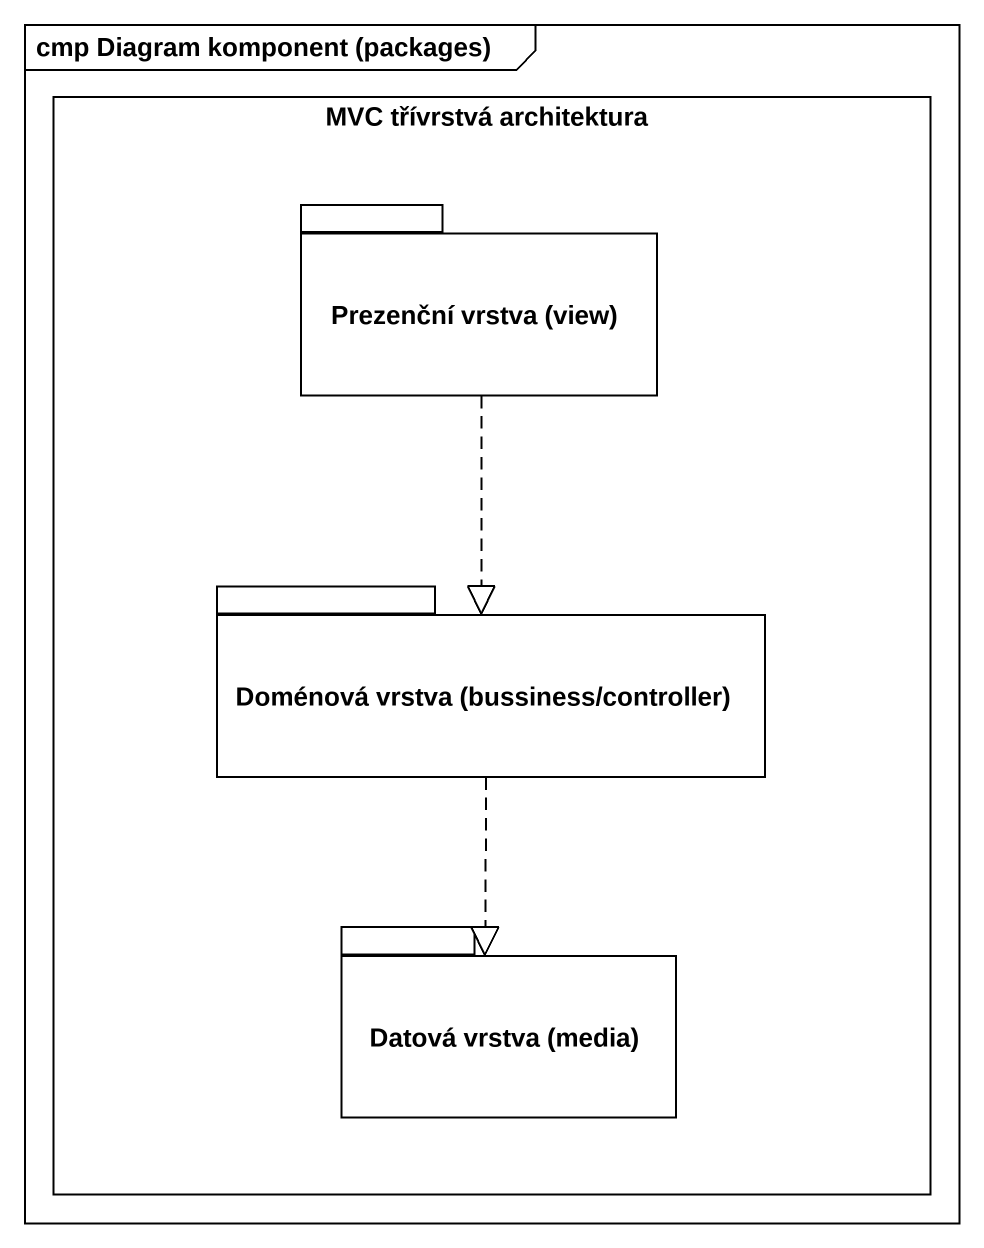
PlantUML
@startuml
mainframe cmp Diagram komponent (packages)
rectangle "MVC třívrstvá architektura" as MVC_třívrstvá_architektura {
  package "Prezenční vrstva (view)" as Prezenční_vrstva_view {
  }
  package "Doménová vrstva (bussiness/controller)" as Doménová_vrstva_bussiness {
  }
  package "Datová vrstva (media)" as Datová_vrstva_media {
  }
}
Prezenční_vrstva_view ..|> Doménová_vrstva_bussiness
Doménová_vrstva_bussiness ..|> Datová_vrstva_media
@enduml
